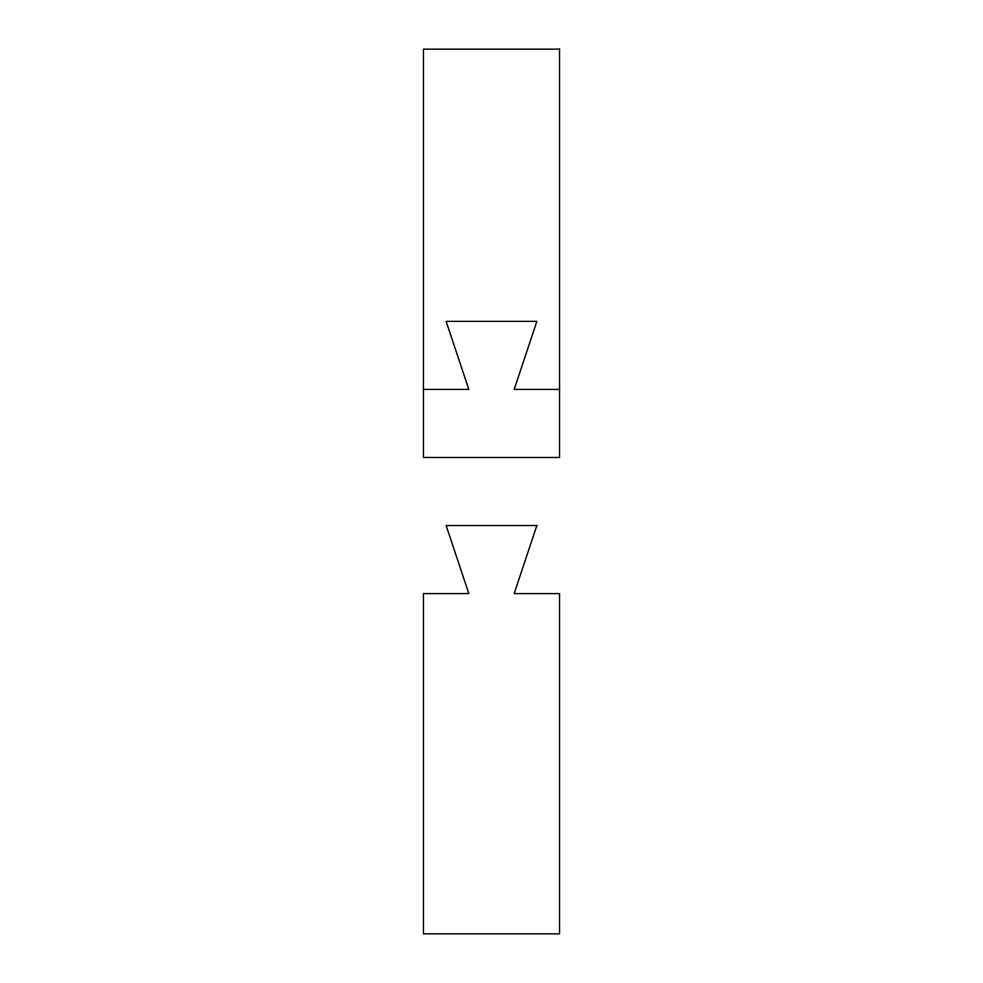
<?xml version="1.0" encoding="UTF-8"?>
<svg xmlns="http://www.w3.org/2000/svg" width="983" height="983" viewBox="0 0 983 983"><rect width="100%" height="100%" fill="white"/><g stroke="black" fill="none" stroke-linecap="round" stroke-linejoin="round"><path stroke-width="1.47" d="M423.452 389.415L468.817 389.415L446.135 321.367L536.865 321.367L514.183 389.415L559.548 389.415M536.865 525.524L514.183 593.585L559.548 593.585L559.548 933.85L423.452 933.85L423.452 593.585L468.817 593.585L446.135 525.524L536.865 525.524M559.548 49.15L423.452 49.15L423.452 457.476L559.548 457.476L559.548 49.15"/></g></svg>
